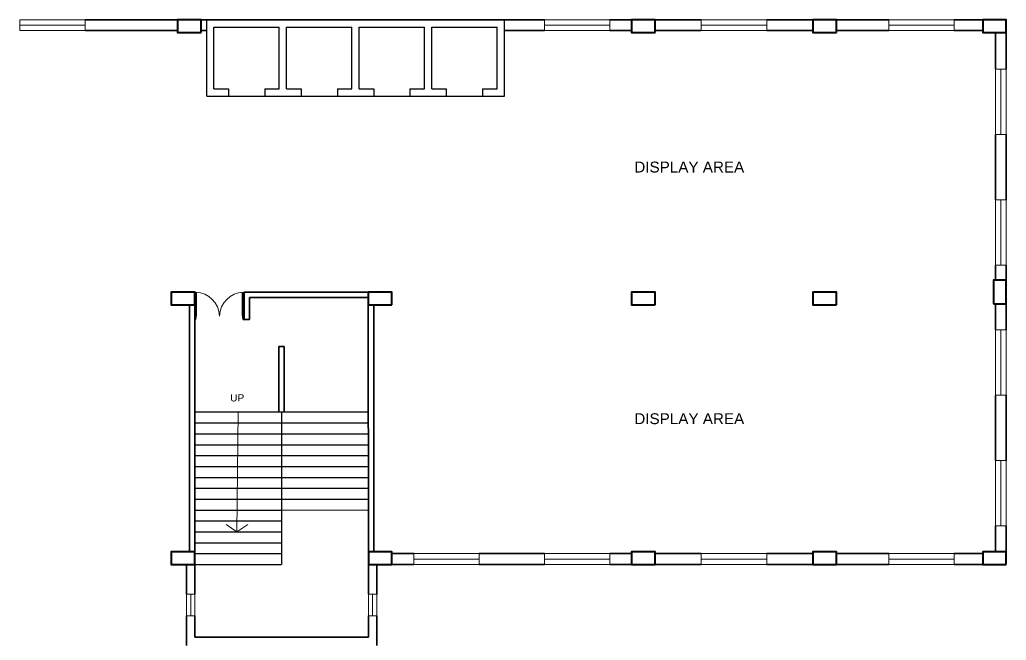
# Model space of a CAD drawing. Header units: inches. Extents: x 5 to 136470, y 9 to 138066.
# Drawn here: x 49072 to 76247, y 92731 to 109816 of the extents above; entities that cross this region are included whole.
import ezdxf

# ---------------------------------------------------------------- set-up
doc = ezdxf.new("R2010")
doc.units = ezdxf.units.IN
doc.header["$MEASUREMENT"] = 0
for name, color, linetype, lineweight in [('1', 7, 'Continuous', 35), ('A_COL', 250, 'Continuous', 40), ('A_ELE1', 250, 'Continuous', 20), ('A_WIN-DOR', 250, 'Continuous', 30), ('IG-Area', 250, 'Continuous', 30), ('SILL', 251, 'Continuous', 18), ('WINDOW', 252, 'Continuous', 15)]:
    doc.layers.add(name, color=color, linetype=linetype, lineweight=lineweight)
doc.styles.get("Standard").update_dxf_attribs({"font": 'arial.ttf'})

# ---------------------------------------------------------------- blocks, each defined once
blk = doc.blocks.new('A$C593c08c7')
for p, q in [((52430, 19081), (57430, 19081)), ((54805, 19081), (52905, 19081)), ((52905, 16981), (52905, 19081)), ((56905, 19081), (54805, 19081)), ((59005, 19081), (56905, 19081)), ((61105, 19081), (59005, 19081)), ((59005, 19081), (61105, 19081)), ((61105, 16981), (61105, 19081)), ((53105, 18881), (54905, 18881)), ((53105, 17181), (53105, 18881)), ((54905, 17181), (54905, 18881)), ((55105, 18881), (56905, 18881)), ((55105, 17181), (55105, 18881)), ((56905, 17181), (56905, 18881)), ((57105, 18881), (58905, 18881)), ((57105, 17181), (57105, 18881)), ((58905, 17181), (58905, 18881)), ((59105, 18881), (60905, 18881)), ((59105, 17181), (59105, 18881)), ((60905, 17181), (60905, 18881)), ((53105, 17181), (53505, 17181)), ((53505, 17181), (53505, 16981)), ((54505, 17181), (54905, 17181)), ((54505, 17181), (54505, 16981)), ((55105, 17181), (55505, 17181)), ((55505, 17181), (55505, 16981)), ((56505, 17181), (56905, 17181)), ((56505, 17181), (56505, 16981)), ((57105, 17181), (57505, 17181)), ((57505, 17181), (57505, 16981)), ((58505, 17181), (58905, 17181)), ((58505, 17181), (58505, 16981)), ((59105, 17181), (59505, 17181)), ((59505, 17181), (59505, 16981)), ((60505, 17181), (60905, 17181)), ((60505, 17181), (60505, 16981)), ((52905, 16981), (54805, 16981)), ((54805, 16981), (56905, 16981)), ((56905, 16981), (59005, 16981)), ((59005, 16981), (61105, 16981)), ((52580, 4081), (52580, 10281)), ((52580, 8281), (54968, 8282)), ((54968, 8282), (57357, 8283)), ((54968, 8282), (54970, 4082)), ((52580, 7981), (54969, 7981)), ((54969, 7981), (57356, 7981)), ((52580, 7681), (54969, 7681)), ((54969, 7681), (57356, 7681)), ((52580, 7381), (54969, 7381)), ((54969, 7381), (57356, 7381)), ((52580, 7081), (54969, 7082)), ((54969, 7082), (57356, 7083)), ((52580, 6781), (54969, 6781)), ((54969, 6781), (57357, 6781)), ((52580, 6481), (54969, 6481)), ((54969, 6481), (57357, 6481)), ((52580, 6181), (54969, 6182)), ((54969, 6182), (57357, 6183)), ((52580, 5881), (54970, 5882)), ((54970, 5882), (57357, 5883)), ((52580, 5581), (54970, 5582)), ((54970, 5582), (57357, 5583)), ((52580, 5281), (54970, 5281)), ((52580, 4981), (54970, 4981)), ((52580, 4681), (54970, 4681)), ((52580, 4381), (54970, 4381)), ((52580, 4081), (54970, 4082))]:
    blk.add_line(p, q)
at = {"layer": '1'}
for p, q in [((49555, 19081), (52105, 19081)), ((52105, 19081), (61105, 19081)), ((62207, 19081), (61105, 19081)), ((64007, 19081), (64605, 19081)), ((64605, 19081), (65255, 19081)), ((66530, 19081), (65255, 19081)), ((68330, 19081), (69605, 19081)), ((69605, 19081), (70255, 19081)), ((69605, 19081), (70255, 19081)), ((71693, 19081), (70255, 19081)), ((73493, 19081), (74930, 19081)), ((74930, 19081), (74930, 18731)), ((74930, 19081), (74930, 17719)), ((49555, 18781), (52105, 18781)), ((52755, 18781), (52905, 18781)), ((61105, 18781), (62207, 18781)), ((64007, 18781), (64605, 18781)), ((65255, 18781), (66530, 18781)), ((68330, 18781), (69605, 18781)), ((70255, 18781), (71693, 18781)), ((73493, 18781), (74280, 18781)), ((74630, 18731), (74630, 17719)), ((74630, 15919), (74630, 14119)), ((74930, 15919), (74930, 14119)), ((74630, 12319), (74630, 11906)), ((74930, 12319), (74930, 10544)), ((52580, 11581), (52580, 4381)), ((57355, 11581), (53936, 11581)), ((53936, 10828), (53936, 11581)), ((57355, 11431), (54086, 11431)), ((54086, 10828), (54086, 11431)), ((52430, 11231), (52430, 4431)), ((57355, 11281), (57358, 4381)), ((57505, 11231), (57508, 4431)), ((74630, 11256), (74630, 10544)), ((54086, 10828), (53936, 10828)), ((54893, 8282), (54893, 10082)), ((54893, 10082), (55043, 10082)), ((55043, 8282), (55043, 10082)), ((74630, 8744), (74630, 6944)), ((74930, 8744), (74930, 6944)), ((74630, 5144), (74630, 4431)), ((74930, 5144), (74930, 4081)), ((58607, 4381), (58008, 4381)), ((62207, 4381), (60407, 4381)), ((60407, 4381), (61630, 4381)), ((64605, 4381), (64007, 4381)), ((66530, 4381), (65255, 4381)), ((69605, 4381), (68330, 4381)), ((71693, 4381), (70255, 4381)), ((74280, 4381), (73493, 4381)), ((52580, 4081), (52350, 4081)), ((52350, 4081), (52350, 3266)), ((52350, 3266), (52350, 4081)), ((52580, 4081), (52580, 3266)), ((58607, 4081), (57358, 4081)), ((57358, 4081), (57358, 3266)), ((57588, 4081), (57588, 3266)), ((62207, 4081), (60407, 4081)), ((66530, 4081), (64007, 4081)), ((71693, 4081), (68330, 4081)), ((74930, 4081), (73493, 4081)), ((52350, 2666), (52350, 1851)), ((52350, 2016), (52350, 2666)), ((52580, 2666), (52580, 2081)), ((57358, 2666), (57358, 2081)), ((57588, 2666), (57588, 1851)), ((52580, 2081), (57358, 2081))]:
    blk.add_line(p, q, dxfattribs=at)
at = {"layer": 'A_COL'}
for points in [[(52755, 18731), (52755, 19081), (52105, 19081), (52105, 18731)], [(65255, 18731), (65255, 19081), (64605, 19081), (64605, 18731)], [(70255, 18731), (70255, 19081), (69605, 19081), (69605, 18731)], [(74930, 18731), (74930, 19081), (74280, 19081), (74280, 18731)], [(74580, 11256), (74930, 11256), (74930, 11906), (74580, 11906)], [(52580, 11231), (52580, 11581), (51930, 11581), (51930, 11231)], [(58005, 11231), (58005, 11581), (57355, 11581), (57355, 11231)], [(65257, 11231), (65257, 11581), (64607, 11581), (64607, 11231)], [(70255, 11231), (70255, 11581), (69605, 11581), (69605, 11231)], [(52580, 4081), (52580, 4431), (51930, 4431), (51930, 4081)], [(58008, 4081), (58008, 4431), (57358, 4431), (57358, 4081)], [(65255, 4081), (65255, 4431), (64605, 4431), (64605, 4081)], [(70255, 4081), (70255, 4431), (69605, 4431), (69605, 4081)], [(74930, 4081), (74930, 4431), (74280, 4431), (74280, 4081)]]:
    blk.add_lwpolyline(points, close=True, dxfattribs=at)
at = {"layer": 'A_ELE1', "transparency": 33554687}
for centre, start, end in [((52582, 10903), 1.7422, 88.258), ((53934, 10903), 91.742, 178.2578)]:
    blk.add_arc(centre, 676, start, end, dxfattribs=at)
at = {"layer": 'A_WIN-DOR', "transparency": 33554687}
for p, q in [((52603, 10924), (52603, 11579)), ((52628, 10924), (52628, 11578)), ((53888, 10924), (53888, 11578)), ((53913, 10924), (53913, 11579)), ((52580, 10933), (52580, 10828)), ((52603, 10933), (52580, 10933)), ((52603, 10933), (52603, 10956)), ((52612, 10860), (52612, 10924)), ((53258, 10924), (53258, 10933)), ((53258, 10933), (53258, 10933)), ((53258, 10924), (53258, 10924)), ((53904, 10860), (53904, 10924)), ((53913, 10933), (53913, 10956)), ((53913, 10933), (53936, 10933)), ((53936, 10933), (53936, 10828)), ((52603, 10828), (52603, 10860)), ((52603, 10860), (52612, 10860)), ((53913, 10860), (53904, 10860)), ((53913, 10828), (53913, 10860))]:
    blk.add_line(p, q, dxfattribs=at)
at = {"layer": 'A_WIN-DOR'}
for p, q in [((52603, 10828), (52580, 10828)), ((53913, 10828), (53936, 10828))]:
    blk.add_line(p, q, dxfattribs=at)
at = {"layer": 'A_WIN-DOR', "transparency": 33554687}
for points in [[(52603, 10924), (52628, 10924)], [(53258, 10924), (53258, 10924)], [(53913, 10924), (53888, 10924)]]:
    blk.add_lwpolyline(points, dxfattribs=at)
at = {"layer": 'SILL'}
for p, q in [((47755, 19081), (49555, 19081)), ((64007, 19081), (62207, 19081)), ((66530, 19081), (68330, 19081)), ((71693, 19081), (73493, 19081)), ((49555, 18781), (47755, 18781)), ((62207, 18781), (64007, 18781)), ((66530, 18781), (68330, 18781)), ((73493, 18781), (71693, 18781)), ((74630, 17719), (74630, 15919)), ((74930, 17719), (74930, 15919)), ((74630, 12319), (74630, 14119)), ((74930, 14119), (74930, 12319)), ((74630, 8744), (74630, 10544)), ((74930, 10544), (74930, 8744)), ((53774, 8282), (53738, 4981)), ((74630, 6944), (74630, 5144)), ((74930, 6944), (74930, 5144)), ((53738, 4981), (53439, 5181)), ((53738, 4981), (54036, 5181)), ((60407, 4381), (58607, 4381)), ((64007, 4381), (62207, 4381)), ((68330, 4381), (66530, 4381)), ((73493, 4381), (71693, 4381)), ((58607, 4081), (60407, 4081)), ((62207, 4081), (64007, 4081)), ((66530, 4081), (68330, 4081)), ((71693, 4081), (73493, 4081)), ((52350, 3266), (52350, 2666)), ((52580, 3266), (52580, 2666)), ((57358, 3266), (57358, 2666)), ((57588, 3266), (57588, 2666))]:
    blk.add_line(p, q, dxfattribs=at)
at = {"layer": 'WINDOW'}
for p, q in [((47755, 19081), (47755, 18781)), ((49555, 19081), (49555, 18781)), ((62207, 19081), (62207, 18781)), ((64007, 19081), (64007, 18781)), ((66530, 19081), (66530, 18781)), ((68330, 19081), (68330, 18781)), ((71693, 19081), (71693, 18781)), ((73493, 19081), (73493, 18781)), ((49555, 18931), (47755, 18931)), ((62207, 18931), (64007, 18931)), ((66530, 18931), (68330, 18931)), ((71693, 18931), (73493, 18931)), ((74630, 17719), (74930, 17719)), ((74780, 17719), (74780, 15919)), ((74630, 15919), (74930, 15919)), ((74630, 14119), (74930, 14119)), ((74780, 12319), (74780, 14119)), ((74630, 12319), (74930, 12319)), ((74630, 10544), (74930, 10544)), ((74780, 8744), (74780, 10544)), ((74630, 8744), (74930, 8744)), ((74630, 6944), (74930, 6944)), ((74780, 5144), (74780, 6944)), ((74630, 5144), (74930, 5144)), ((58607, 4381), (58607, 4081)), ((60407, 4381), (60407, 4081)), ((62207, 4381), (62207, 4081)), ((64007, 4381), (64007, 4081)), ((66530, 4381), (66530, 4081)), ((68330, 4381), (68330, 4081)), ((71693, 4381), (71693, 4081)), ((73493, 4381), (73493, 4081)), ((58607, 4231), (60407, 4231)), ((62207, 4231), (64007, 4231)), ((66530, 4231), (68330, 4231)), ((71693, 4231), (73493, 4231)), ((52350, 3266), (52580, 3266)), ((52465, 3266), (52465, 2666)), ((57588, 3266), (57358, 3266)), ((57473, 3266), (57473, 2666)), ((52350, 2666), (52580, 2666)), ((57588, 2666), (57358, 2666))]:
    blk.add_line(p, q, dxfattribs=at)
at = {"layer": 'IG-Area', "attachment_point": 1}
for s, insert, char_height in [('DISPLAY AREA ', (64684, 15175), 300), ('UP', (53552, 8771), 200), ('DISPLAY AREA ', (64684, 8246), 300)]:
    blk.add_mtext_dynamic_manual_height_columns(s, width=38356.19, gutter_width=12.5, heights=[0], dxfattribs=dict(at, insert=insert, char_height=char_height))

msp = doc.modelspace()

# ---------------------------------------------------------------- block references
at = {"rotation": 359.9999999998569}
msp.add_blockref('A$C593c08c7', (1317, 90735), dxfattribs=at)

doc.saveas('drawing.dxf')
